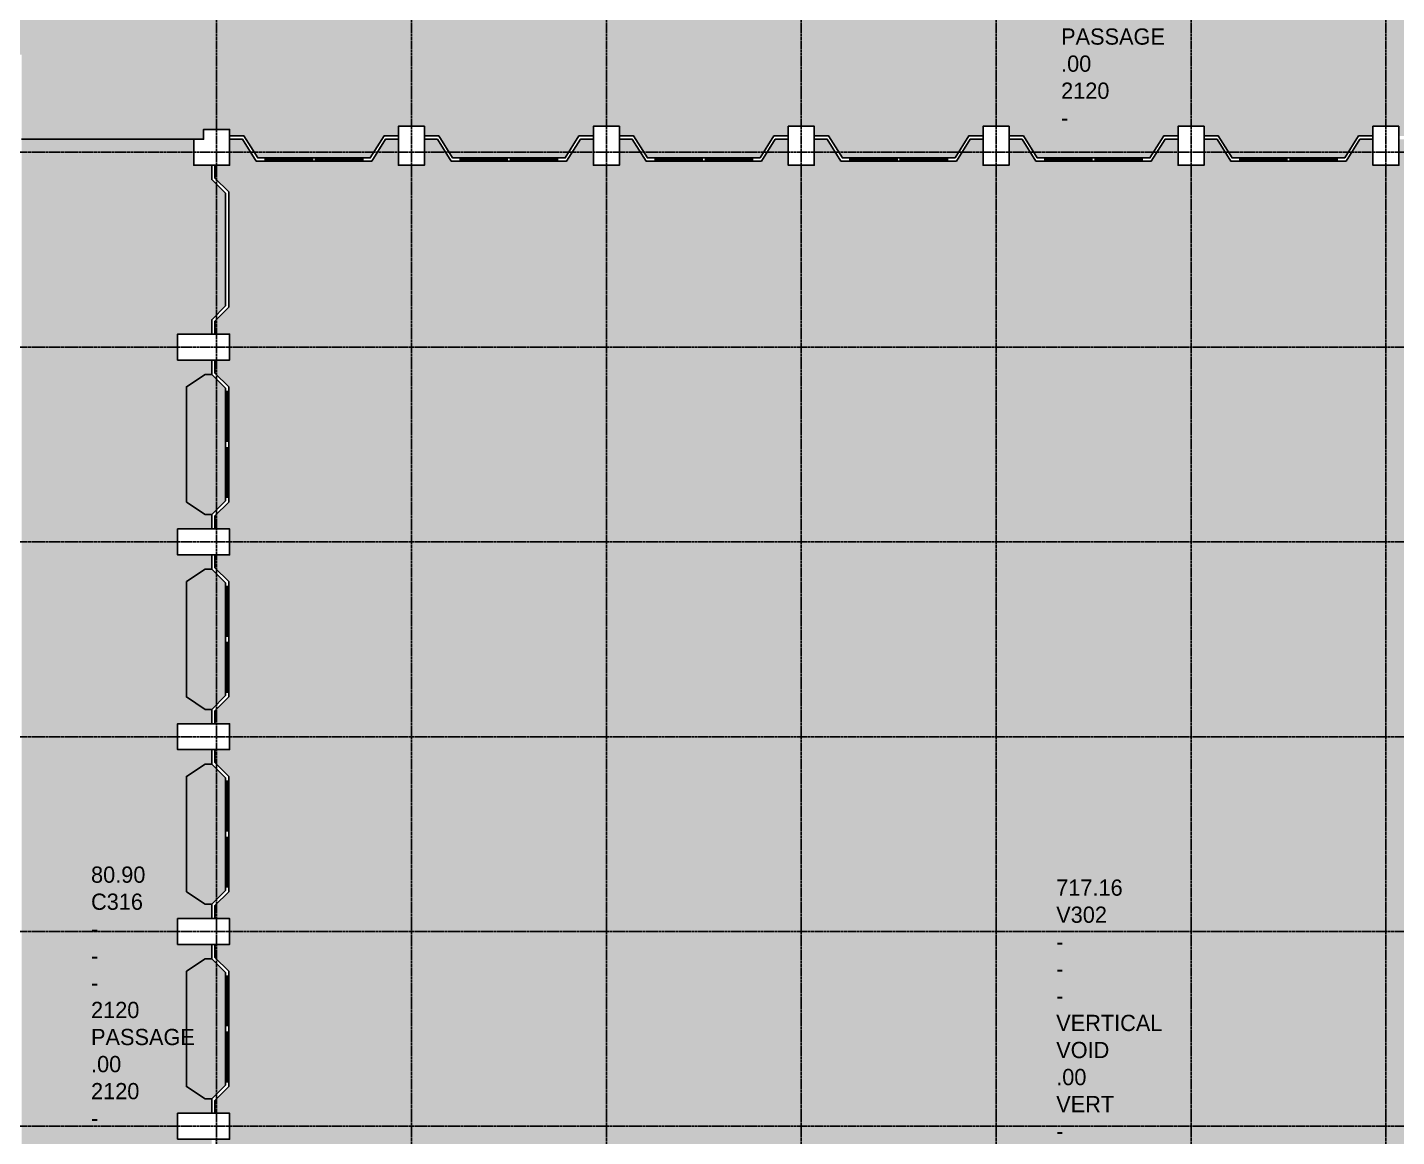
# Model space of a CAD drawing. Header units: millimetres. Extents: x -67062 to 59842, y -55557 to 30708.
# Drawn here: x -34624 to -13547, y -15501 to 1581 of the extents above; entities that cross this region are included whole.
import ezdxf

# ---------------------------------------------------------------- set-up
doc = ezdxf.new("R2010")
doc.units = ezdxf.units.MM
doc.header["$MEASUREMENT"] = 0
doc.linetypes.add('PCENTRE', pattern=[50.8, 31.75, -6.35, 6.35, -6.35])
doc.linetypes.add('PCENTRE2', pattern=[28.575, 19.05, -3.175, 3.175, -3.175])
for name, color, linetype in [('BL', 8, 'CONTINUOUS'), ('Boundaries_and_building_grids', 140, 'PCENTRE2'), ('COLUMNS_P5', 5, 'CONTINUOUS'), ('GROS$', 1, 'CONTINUOUS'), ('HL-TMP', 7, 'CONTINUOUS'), ('RM$', 5, 'CONTINUOUS'), ('RM$TXT', 5, 'CONTINUOUS')]:
    doc.layers.add(name, color=color, linetype=linetype)

msp = doc.modelspace()

# ---------------------------------------------------------------- hatches: boundary and pattern name
at = {"layer": 'HL-TMP', "linetype": 'Continuous', "true_color": 0x666666}
h = msp.add_hatch(color=251, dxfattribs=at)
h.paths.add_polyline_path([(-16822, -34092), (-19602, -34092), (-19602, -34882), (-19602, -40092), (-17412, -40092), (-16822, -40092), (-16822, -38882)], flags=0)
h.paths.add_polyline_path([(14588, 6341), (14422, 6741), (13621, 7542), (13221, 7708), (8855, 7708), (8455, 7542), (7653, 6741), (7488, 6341), (7488, 4358), (14588, 4358)], flags=0)
h.paths.add_polyline_path([(-43912, 6341), (-44078, 6741), (-44879, 7542), (-45279, 7708), (-49645, 7708), (-50045, 7542), (-50847, 6741), (-51012, 6341), (-51012, 4358), (-43912, 4358)], flags=0)
h.paths.add_polyline_path([(-43912, -27542), (-51012, -27542), (-51012, -29525), (-50847, -29925), (-50045, -30726), (-49645, -30892), (-45279, -30892), (-44879, -30726), (-44078, -29925), (-43912, -29525)], flags=0)
h.paths.add_polyline_path([(14588, -27542), (7488, -27542), (7488, -29525), (7653, -29925), (8455, -30726), (8855, -30892), (13221, -30892), (13621, -30726), (14422, -29925), (14588, -29525)], flags=0)
h.paths.add_polyline_path([(-10822, -34092), (-13982, -34092), (-13982, -39982), (-12402, -39982), (-10822, -39982)], flags=0)
h.paths.add_polyline_path([(23488, 4343), (23488, 7343), (23488, 10343), (23488, 13343), (23488, 16343), (23488, 19343), (23488, 22343), (23488, 25343), (23488, 28103), (20988, 28103), (20988, 26143), (20988, 23143), (20988, 20143), (20988, 17143), (20988, 14143), (20988, 12736), (20988, 11331), (20988, 9928), (20988, 6811), (20988, 5308), (20988, 3958), (20183, 3958), (16313, 3958), (16313, 2933), (16313, 308), (20928, 308), (20928, -92), (21391, -92), (22991, -92), (23488, -92), (23488, 1343)], flags=0)
h.paths.add_polyline_path([(21038, -202), (21038, -24397), (16588, -24397), (16588, -24542), (14813, -24542), (14813, -27142), (16588, -27142), (16588, -27287), (20778, -27287), (20778, -37877), (23788, -37877), (23788, -3397), (23488, -3397), (23488, -202)], flags=0)
h.paths.add_polyline_path([(-1767, -24542), (-1767, -27142), (7263, -27142), (7263, -24542)], flags=0)
h.paths.add_polyline_path([(-1512, -27252), (58, -27252), (58, -32367), (-1512, -32367)], flags=0)
h.paths.add_polyline_path([(-10602, -33982), (-10602, -40202), (-9322, -40202), (-9322, -33982)], flags=0)
h.paths.add_polyline_path([(-34912, -32367), (-34912, -33982), (58, -33982), (58, -32367)], flags=0)
h.paths.add_polyline_path([(58, -38327), (58, -34092), (-1512, -34092), (-1512, -40202), (-1657, -40202), (-1657, -41752), (-1657, -42287), (-1050, -42287), (58, -42287), (58, -42127), (58, -39127)], flags=0)
h.paths.add_polyline_path([(-1767, -40202), (-2903, -40202), (-8302, -40202), (-9212, -40202), (-9212, -41752), (-9212, -41802), (-7197, -41802), (-4197, -41802), (-1767, -41802), (-1767, -41752)], flags=0)
h.paths.add_polyline_path([(-37712, -40202), (-37712, -41802), (-9322, -41802), (-9322, -40202), (-14202, -40202), (-14202, -39602), (-16602, -39602), (-16602, -40202), (-19822, -40202), (-19822, -39602), (-22222, -39602), (-22222, -40202)], flags=0)
h.paths.add_polyline_path([(-36512, -27252), (-36512, -40202), (-34912, -40202), (-34912, -27252)], flags=0)
h.paths.add_polyline_path([(-31602, -33982), (-30322, -33982), (-30322, -40202), (-31602, -40202)], flags=0)
h.paths.add_polyline_path([(-43687, -24542), (-43687, -27142), (-34712, -27142), (-34712, -24542)], flags=0)
h.paths.add_polyline_path([(-59962, 14603), (-59962, -37877), (-57462, -37877), (-57462, -27142), (-51237, -27142), (-51237, -24542), (-57462, -24542), (-57462, -142), (-57352, -142), (-57352, 308), (-52737, 308), (-52737, 3958), (-57462, 3958), (-57462, 14603)], flags=0)
h.paths.add_polyline_path([(-57412, 25343), (-57412, 28103), (-60012, 28103), (-60012, 25343), (-60012, 23143), (-60012, 20143), (-60012, 19213), (-59962, 19213), (-59962, 17143), (-59962, 14713), (-57462, 14713), (-57462, 16213), (-57412, 16213), (-57412, 16343), (-57412, 19343), (-57412, 22343)], flags=0)
h.paths.add_polyline_path([(-43687, 3958), (-43687, -142), (-42412, -142), (-42412, 1158), (-34712, 1158), (-34712, -142), (-31912, -142), (-31912, 8), (-31512, 8), (-31512, -92), (-31292, -92), (-31079, -429), (-29345, -429), (-29133, -92), (-28912, -92), (-28912, 58), (-28512, 58), (-28512, -92), (-28292, -92), (-28079, -429), (-26345, -429), (-26133, -92), (-25912, -92), (-25912, 58), (-25512, 58), (-25512, -92), (-25292, -92), (-25079, -429), (-23345, -429), (-23133, -92), (-22912, -92), (-22912, 58), (-22512, 58), (-22512, -92), (-22292, -92), (-22079, -429), (-20345, -429), (-20133, -92), (-19912, -92), (-19912, 58), (-19512, 58), (-19512, -92), (-19292, -92), (-19079, -429), (-17345, -429), (-17133, -92), (-16912, -92), (-16912, 58), (-16512, 58), (-16512, -92), (-16292, -92), (-16079, -429), (-14345, -429), (-14133, -92), (-13912, -92), (-13912, 58), (-13512, 58), (-13512, -92), (-13292, -92), (-13079, -429), (-11345, -429), (-11133, -92), (-10912, -92), (-10912, 58), (-10512, 58), (-10512, -92), (-10292, -92), (-10079, -429), (-8345, -429), (-8133, -92), (-7912, -92), (-7912, 58), (-7512, 58), (-7512, -92), (-7292, -92), (-7079, -429), (-5345, -429), (-5133, -92), (-4912, -92), (-4912, 8), (-1767, 8), (-1767, 1158), (5988, 1158), (5988, -142), (7263, -142), (7263, 3958)], flags=0)
h.paths.add_polyline_path([(-32062, -142), (-34712, -142), (-34712, -27142), (-31787, -27142), (-31787, -26921), (-31575, -26709), (-31575, -24975), (-31787, -24763), (-31787, -24542), (-32312, -24542), (-32312, -24142), (-31787, -24142), (-31787, -23921), (-31575, -23709), (-31575, -21975), (-31787, -21763), (-31787, -21542), (-32312, -21542), (-32312, -21142), (-31787, -21142), (-31787, -20921), (-31575, -20709), (-31575, -18975), (-31787, -18763), (-31787, -18542), (-32312, -18542), (-32312, -18142), (-31787, -18142), (-31787, -17921), (-31575, -17709), (-31575, -15975), (-31787, -15763), (-31787, -15542), (-32312, -15542), (-32312, -15142), (-31787, -15142), (-31787, -14921), (-31575, -14709), (-31575, -12975), (-31787, -12763), (-31787, -12542), (-32312, -12542), (-32312, -12142), (-31787, -12142), (-31787, -11921), (-31575, -11709), (-31575, -9975), (-31787, -9763), (-31787, -9542), (-32312, -9542), (-32312, -9142), (-31787, -9142), (-31787, -8921), (-31575, -8709), (-31575, -6975), (-31787, -6763), (-31787, -6542), (-32312, -6542), (-32312, -6142), (-31787, -6142), (-31787, -5921), (-31575, -5709), (-31575, -3975), (-31787, -3763), (-31787, -3542), (-32312, -3542), (-32312, -3142), (-31787, -3142), (-31787, -2921), (-31575, -2709), (-31575, -975), (-31787, -763), (-31787, -542), (-32062, -542)], flags=0)
h.paths.add_polyline_path([(-4637, -27142), (-1767, -27142), (-1767, 8), (-4512, 8), (-4512, -142), (-4362, -142), (-4362, -542), (-4637, -542), (-4637, -763), (-4849, -975), (-4849, -2709), (-4637, -2921), (-4637, -3142), (-4312, -3142), (-4312, -3542), (-4637, -3542), (-4637, -3763), (-4849, -3975), (-4849, -5709), (-4637, -5921), (-4637, -6142), (-4312, -6142), (-4312, -6542), (-4637, -6542), (-4637, -6763), (-4849, -6975), (-4849, -8709), (-4637, -8921), (-4637, -9142), (-4312, -9142), (-4312, -9542), (-4637, -9542), (-4637, -9763), (-4849, -9975), (-4849, -11709), (-4637, -11921), (-4637, -12142), (-4312, -12142), (-4312, -12542), (-4637, -12542), (-4637, -12763), (-4849, -12975), (-4849, -14709), (-4637, -14921), (-4637, -15142), (-4312, -15142), (-4312, -15542), (-4637, -15542), (-4637, -15763), (-4849, -15975), (-4849, -17709), (-4637, -17921), (-4637, -18142), (-4312, -18142), (-4312, -18542), (-4637, -18542), (-4637, -18763), (-4849, -18975), (-4849, -20709), (-4637, -20921), (-4637, -21142), (-4312, -21142), (-4312, -21542), (-4637, -21542), (-4637, -21763), (-4849, -21975), (-4849, -23709), (-4637, -23921), (-4637, -24142), (-4312, -24142), (-4312, -24542), (-4637, -24542), (-4637, -24763), (-4849, -24975), (-4849, -26709), (-4637, -26921)], flags=0)
h.paths.add_polyline_path([(33, 3958), (1033, 3958), (1033, 5658), (1233, 5658), (1233, 12958), (33, 12958)], flags=0)
at = {"layer": 'HL-TMP', "linetype": 'Continuous', "true_color": 0x339aa9}
h = msp.add_hatch(color=135, dxfattribs=at)
h.paths.add_polyline_path([(16063, -15542), (15988, -15542), (15988, -15142), (16063, -15142), (16063, -12542), (15988, -12542), (15988, -12142), (16063, -12142), (16063, -9542), (15988, -9542), (15988, -9142), (16063, -9142), (16063, -6542), (15988, -6542), (15988, -6142), (16063, -6142), (16063, -3542), (15988, -3542), (15988, -3142), (16063, -3142), (16063, -542), (14888, -542), (14888, -2525), (14988, -2525), (14988, -2925), (14705, -3208), (14634, -3137), (13833, -3938), (13903, -4009), (13621, -4292), (13221, -4292), (13221, -4192), (8855, -4192), (8855, -4292), (8455, -4292), (8172, -4009), (8243, -3938), (7441, -3137), (7371, -3208), (7088, -2925), (7088, -2525), (7188, -2525), (7188, -542), (5888, -542), (5888, -3142), (5988, -3142), (5988, -3542), (5888, -3542), (5888, -6142), (5988, -6142), (5988, -6542), (5888, -6542), (5888, -9142), (5988, -9142), (5988, -9542), (5888, -9542), (5888, -12142), (5988, -12142), (5988, -12542), (5888, -12542), (5888, -15142), (5988, -15142), (5988, -15542), (5888, -15542), (5888, -18142), (5988, -18142), (5988, -18542), (5888, -18542), (5888, -20542), (5888, -21142), (5988, -21142), (5988, -21542), (5888, -21542), (5888, -24142), (7488, -24142), (7488, -24212), (9052, -24212), (9052, -24167), (9615, -23604), (12460, -23604), (13068, -24212), (14588, -24212), (14588, -24142), (16063, -24142), (16063, -21542), (15988, -21542), (15988, -21142), (16063, -21142), (16063, -18542), (15988, -18542), (15988, -18142), (16063, -18142)], flags=0)
h.paths.add_polyline_path([(-31512, -142), (-31512, -542), (-31737, -542), (-31737, -742), (-31525, -954), (-31525, -2730), (-31737, -2942), (-31737, -3142), (-31512, -3142), (-31512, -3542), (-31737, -3542), (-31737, -3742), (-31525, -3954), (-31525, -5730), (-31737, -5942), (-31737, -6142), (-31512, -6142), (-31512, -6542), (-31737, -6542), (-31737, -6742), (-31525, -6954), (-31525, -8730), (-31737, -8942), (-31737, -9142), (-31512, -9142), (-31512, -9542), (-31737, -9542), (-31737, -9742), (-31525, -9954), (-31525, -11730), (-31737, -11942), (-31737, -12142), (-31512, -12142), (-31512, -12542), (-31737, -12542), (-31737, -12742), (-31525, -12954), (-31525, -14730), (-31737, -14942), (-31737, -15142), (-31512, -15142), (-31512, -15542), (-31737, -15542), (-31737, -15742), (-31525, -15954), (-31525, -17730), (-31737, -17942), (-31737, -18142), (-31512, -18142), (-31512, -18542), (-31737, -18542), (-31737, -18742), (-31525, -18954), (-31525, -20730), (-31737, -20942), (-31737, -21142), (-31512, -21142), (-31512, -21542), (-31737, -21542), (-31737, -21742), (-31525, -21954), (-31525, -23730), (-31737, -23942), (-31737, -24142), (-31512, -24142), (-31512, -24542), (-31737, -24542), (-31737, -24742), (-31525, -24954), (-31525, -26730), (-31737, -26942), (-31737, -27142), (-31512, -27142), (-31512, -27542), (-31312, -27542), (-31100, -27205), (-29324, -27205), (-29112, -27542), (-28912, -27542), (-28912, -27142), (-28512, -27142), (-28512, -27542), (-28312, -27542), (-28100, -27205), (-26324, -27205), (-26112, -27542), (-25912, -27542), (-25912, -27142), (-25512, -27142), (-25512, -27542), (-25312, -27542), (-25100, -27205), (-23324, -27205), (-23112, -27542), (-22912, -27542), (-22912, -27142), (-22512, -27142), (-22512, -27542), (-22312, -27542), (-22100, -27205), (-20324, -27205), (-20112, -27542), (-19912, -27542), (-19912, -27142), (-19512, -27142), (-19512, -27542), (-19312, -27542), (-19100, -27205), (-17324, -27205), (-17112, -27542), (-16912, -27542), (-16912, -27142), (-16512, -27142), (-16512, -27542), (-16312, -27542), (-16100, -27205), (-14324, -27205), (-14112, -27542), (-13912, -27542), (-13912, -27142), (-13512, -27142), (-13512, -27542), (-13312, -27542), (-13100, -27205), (-11324, -27205), (-11112, -27542), (-10912, -27542), (-10912, -27142), (-10512, -27142), (-10512, -27542), (-10312, -27542), (-10100, -27205), (-8324, -27205), (-8112, -27542), (-7912, -27542), (-7912, -27142), (-7512, -27142), (-7512, -27542), (-7312, -27542), (-7100, -27205), (-5324, -27205), (-5112, -27542), (-4912, -27542), (-4912, -27142), (-4687, -27142), (-4687, -26942), (-4893, -26737), (-4899, -26730), (-4899, -24954), (-4687, -24742), (-4687, -24542), (-4912, -24542), (-4912, -24142), (-4687, -24142), (-4687, -23942), (-4899, -23730), (-4899, -21954), (-4687, -21742), (-4687, -21542), (-4912, -21542), (-4912, -21142), (-4687, -21142), (-4687, -20942), (-4899, -20730), (-4899, -18954), (-4687, -18742), (-4687, -18542), (-4912, -18542), (-4912, -18142), (-4687, -18142), (-4687, -17942), (-4899, -17730), (-4899, -15954), (-4687, -15742), (-4687, -15542), (-4912, -15542), (-4912, -15142), (-4687, -15142), (-4687, -14942), (-4899, -14730), (-4899, -12954), (-4687, -12742), (-4687, -12542), (-4912, -12542), (-4912, -12142), (-4687, -12142), (-4687, -11942), (-4899, -11730), (-4899, -9954), (-4687, -9742), (-4687, -9542), (-4912, -9542), (-4912, -9142), (-4687, -9142), (-4687, -8942), (-4899, -8730), (-4899, -6954), (-4687, -6742), (-4687, -6542), (-4912, -6542), (-4912, -6142), (-4687, -6142), (-4687, -5942), (-4899, -5730), (-4899, -3954), (-4687, -3742), (-4687, -3542), (-4912, -3542), (-4912, -3142), (-4687, -3142), (-4687, -2942), (-4899, -2730), (-4899, -954), (-4687, -742), (-4687, -542), (-4912, -542), (-4912, -142), (-5112, -142), (-5324, -479), (-7100, -479), (-7312, -142), (-7512, -142), (-7512, -542), (-7912, -542), (-7912, -142), (-8112, -142), (-8324, -479), (-10100, -479), (-10312, -142), (-10512, -142), (-10512, -542), (-10912, -542), (-10912, -142), (-11112, -142), (-11324, -479), (-13100, -479), (-13312, -142), (-13512, -142), (-13512, -542), (-13912, -542), (-13912, -142), (-14112, -142), (-14324, -479), (-16100, -479), (-16312, -142), (-16512, -142), (-16512, -542), (-16912, -542), (-16912, -142), (-17112, -142), (-17324, -479), (-19100, -479), (-19312, -142), (-19512, -142), (-19512, -542), (-19912, -542), (-19912, -142), (-20112, -142), (-20324, -479), (-22100, -479), (-22312, -142), (-22512, -142), (-22512, -542), (-22912, -542), (-22912, -142), (-23112, -142), (-23324, -479), (-25100, -479), (-25312, -142), (-25512, -142), (-25512, -542), (-25912, -542), (-25912, -142), (-26112, -142), (-26324, -479), (-28100, -479), (-28312, -142), (-28512, -142), (-28512, -542), (-28912, -542), (-28912, -142), (-29112, -142), (-29324, -479), (-31100, -479), (-31312, -142)], flags=0)
h.paths.add_polyline_path([(-42312, -12542), (-42412, -12542), (-42412, -12142), (-42312, -12142), (-42312, -9542), (-42412, -9542), (-42412, -9142), (-42312, -9142), (-42312, -6542), (-42412, -6542), (-42412, -6142), (-42312, -6142), (-42312, -3542), (-42412, -3542), (-42412, -3142), (-42312, -3142), (-42312, -542), (-43612, -542), (-43612, -2525), (-43512, -2525), (-43512, -2925), (-43795, -3208), (-43866, -3137), (-44667, -3938), (-44597, -4009), (-44879, -4292), (-45279, -4292), (-45279, -4192), (-49645, -4192), (-49645, -4292), (-50045, -4292), (-50328, -4009), (-50257, -3938), (-51059, -3137), (-51129, -3208), (-51412, -2925), (-51412, -2525), (-51312, -2525), (-51312, -542), (-52487, -542), (-52487, -3142), (-52412, -3142), (-52412, -3542), (-52487, -3542), (-52487, -6142), (-52412, -6142), (-52412, -6542), (-52487, -6542), (-52487, -9142), (-52412, -9142), (-52412, -9542), (-52487, -9542), (-52487, -12142), (-52412, -12142), (-52412, -12542), (-52487, -12542), (-52487, -15142), (-52412, -15142), (-52412, -15542), (-52487, -15542), (-52487, -18142), (-52412, -18142), (-52412, -18542), (-52487, -18542), (-52487, -21142), (-52412, -21142), (-52412, -21542), (-52487, -21542), (-52487, -24142), (-51012, -24142), (-51012, -24212), (-49448, -24212), (-49448, -24167), (-48885, -23604), (-46040, -23604), (-45477, -24167), (-45477, -24212), (-45432, -24212), (-44712, -24212), (-43912, -24212), (-43912, -24142), (-42312, -24142), (-42312, -21542), (-42412, -21542), (-42412, -21142), (-42312, -21142), (-42312, -18542), (-42412, -18542), (-42412, -18142), (-42312, -18142), (-42312, -15542), (-42412, -15542), (-42412, -15142), (-42312, -15142)], flags=0)

# ---------------------------------------------------------------- linework, layer by layer
at = {"layer": 'BL', "linetype": 'Continuous'}
for p, q in [((-31512, -92), (-31292, -92)), ((-31512, -142), (-31512, -92)), ((-31512, -142), (-31312, -142)), ((-31312, -142), (-31100, -479)), ((-31292, -92), (-31079, -429)), ((-29133, -92), (-29345, -429)), ((-29112, -142), (-29324, -479)), ((-28912, -92), (-29133, -92)), ((-28912, -142), (-29112, -142)), ((-28912, -142), (-28912, -92)), ((-28512, -92), (-28292, -92)), ((-28512, -142), (-28512, -92)), ((-28512, -142), (-28312, -142)), ((-28312, -142), (-28100, -479)), ((-28292, -92), (-28079, -429)), ((-26133, -92), (-26345, -429)), ((-26112, -142), (-26324, -479)), ((-25912, -92), (-26133, -92)), ((-25912, -142), (-26112, -142)), ((-25912, -142), (-25912, -92)), ((-25512, -92), (-25292, -92)), ((-25512, -142), (-25512, -92)), ((-25512, -142), (-25312, -142)), ((-25312, -142), (-25100, -479)), ((-25292, -92), (-25079, -429)), ((-23133, -92), (-23345, -429)), ((-23112, -142), (-23324, -479)), ((-22912, -92), (-23133, -92)), ((-22912, -142), (-23112, -142)), ((-22912, -142), (-22912, -92)), ((-22512, -92), (-22292, -92)), ((-22512, -142), (-22512, -92)), ((-22512, -142), (-22312, -142)), ((-22312, -142), (-22100, -479)), ((-22292, -92), (-22079, -429)), ((-20133, -92), (-20345, -429)), ((-20112, -142), (-20324, -479)), ((-19912, -92), (-20133, -92)), ((-19912, -142), (-20112, -142)), ((-19912, -142), (-19912, -92)), ((-19512, -92), (-19292, -92)), ((-19512, -142), (-19512, -92)), ((-19512, -142), (-19312, -142)), ((-19312, -142), (-19100, -479)), ((-19292, -92), (-19079, -429)), ((-17133, -92), (-17345, -429)), ((-17112, -142), (-17324, -479)), ((-16912, -92), (-17133, -92)), ((-16912, -142), (-17112, -142)), ((-16912, -142), (-16912, -92)), ((-16512, -92), (-16292, -92)), ((-16512, -142), (-16512, -92)), ((-16512, -142), (-16312, -142)), ((-16312, -142), (-16100, -479)), ((-16292, -92), (-16079, -429)), ((-14133, -92), (-14345, -429)), ((-14112, -142), (-14324, -479)), ((-13912, -92), (-14133, -92)), ((-13912, -142), (-14112, -142)), ((-13912, -142), (-13912, -92)), ((-31787, -542), (-31787, -763)), ((-31737, -542), (-31737, -742)), ((-31100, -479), (-29324, -479)), ((-31079, -429), (-29345, -429)), ((-30962, -479), (-30962, -429)), ((-30962, -454), (-30237, -454)), ((-30237, -479), (-30237, -429)), ((-30187, -479), (-30187, -429)), ((-30187, -454), (-29462, -454)), ((-29462, -479), (-29462, -429)), ((-28100, -479), (-26324, -479)), ((-28079, -429), (-26345, -429)), ((-27962, -479), (-27962, -429)), ((-27962, -454), (-27237, -454)), ((-27237, -479), (-27237, -429)), ((-27187, -479), (-27187, -429)), ((-27187, -454), (-26462, -454)), ((-26462, -479), (-26462, -429)), ((-25100, -479), (-23324, -479)), ((-25079, -429), (-23345, -429)), ((-24962, -479), (-24962, -429)), ((-24962, -454), (-24237, -454)), ((-24237, -479), (-24237, -429)), ((-24187, -479), (-24187, -429)), ((-24187, -454), (-23462, -454)), ((-23462, -479), (-23462, -429)), ((-22100, -479), (-20324, -479)), ((-22079, -429), (-20345, -429)), ((-21962, -479), (-21962, -429)), ((-21962, -454), (-21237, -454)), ((-21237, -479), (-21237, -429)), ((-21187, -479), (-21187, -429)), ((-21187, -454), (-20462, -454)), ((-20462, -479), (-20462, -429)), ((-19100, -479), (-17324, -479)), ((-19079, -429), (-17345, -429)), ((-18962, -479), (-18962, -429)), ((-18962, -454), (-18237, -454)), ((-18237, -479), (-18237, -429)), ((-18187, -479), (-18187, -429)), ((-18187, -454), (-17462, -454)), ((-17462, -479), (-17462, -429)), ((-16100, -479), (-14324, -479)), ((-16079, -429), (-14345, -429)), ((-15962, -479), (-15962, -429)), ((-15962, -454), (-15237, -454)), ((-15237, -479), (-15237, -429)), ((-15187, -479), (-15187, -429)), ((-15187, -454), (-14462, -454)), ((-14462, -479), (-14462, -429)), ((-31787, -763), (-31575, -975)), ((-31737, -742), (-31525, -954)), ((-31575, -2709), (-31575, -975)), ((-31525, -2730), (-31525, -954)), ((-31787, -2921), (-31575, -2709)), ((-31737, -2942), (-31525, -2730)), ((-31787, -3142), (-31787, -2921)), ((-31737, -3142), (-31737, -2942)), ((-31787, -3763), (-31787, -3542)), ((-31737, -3542), (-31737, -3742)), ((-31787, -3763), (-31575, -3975)), ((-31737, -3742), (-31525, -3954)), ((-31575, -3975), (-31575, -5709)), ((-31525, -5730), (-31525, -3954)), ((-31575, -4028), (-31525, -4028)), ((-31550, -4792), (-31550, -4028)), ((-31575, -4792), (-31525, -4792)), ((-31575, -4892), (-31525, -4892)), ((-31550, -5656), (-31550, -4892)), ((-31575, -5656), (-31525, -5656)), ((-31787, -5921), (-31575, -5709)), ((-31737, -5942), (-31525, -5730)), ((-31787, -6142), (-31787, -5921)), ((-31737, -5942), (-31737, -6142)), ((-31787, -6763), (-31787, -6542)), ((-31737, -6542), (-31737, -6742)), ((-31737, -6742), (-31525, -6954)), ((-31787, -6763), (-31575, -6975)), ((-31525, -8730), (-31525, -6954)), ((-31575, -6975), (-31575, -8709)), ((-31575, -7028), (-31525, -7028)), ((-31550, -7792), (-31550, -7028)), ((-31575, -7792), (-31525, -7792)), ((-31575, -7892), (-31525, -7892)), ((-31550, -8656), (-31550, -7892)), ((-31787, -8921), (-31575, -8709)), ((-31737, -8942), (-31525, -8730)), ((-31575, -8656), (-31525, -8656)), ((-31787, -9142), (-31787, -8921)), ((-31737, -8942), (-31737, -9142)), ((-31787, -9763), (-31787, -9542)), ((-31737, -9542), (-31737, -9742)), ((-31787, -9763), (-31575, -9975)), ((-31737, -9742), (-31525, -9954)), ((-31575, -9975), (-31575, -11709)), ((-31575, -10028), (-31525, -10028)), ((-31550, -10792), (-31550, -10028)), ((-31525, -11730), (-31525, -9954)), ((-31575, -10792), (-31525, -10792)), ((-31575, -10892), (-31525, -10892)), ((-31550, -11656), (-31550, -10892)), ((-31787, -11921), (-31575, -11709)), ((-31737, -11942), (-31525, -11730)), ((-31575, -11656), (-31525, -11656)), ((-31787, -12142), (-31787, -11921)), ((-31737, -11942), (-31737, -12142)), ((-31787, -12763), (-31787, -12542)), ((-31737, -12542), (-31737, -12742)), ((-31787, -12763), (-31575, -12975)), ((-31737, -12742), (-31525, -12954)), ((-31575, -12975), (-31575, -14709)), ((-31575, -13028), (-31525, -13028)), ((-31550, -13792), (-31550, -13028)), ((-31525, -14730), (-31525, -12954)), ((-31575, -13792), (-31525, -13792)), ((-31575, -13892), (-31525, -13892)), ((-31550, -14656), (-31550, -13892)), ((-31787, -14921), (-31575, -14709)), ((-31737, -14942), (-31525, -14730)), ((-31575, -14656), (-31525, -14656)), ((-31787, -15142), (-31787, -14921)), ((-31737, -14942), (-31737, -15142))]:
    msp.add_line(p, q, dxfattribs=at)
for points in [[(-31787, -3763), (-31887, -3763), (-32175, -3954), (-32175, -5730), (-31887, -5921), (-31787, -5921)], [(-31787, -6763), (-31887, -6763), (-32175, -6954), (-32175, -8730), (-31887, -8921), (-31787, -8921)], [(-31787, -9763), (-31887, -9763), (-32175, -9954), (-32175, -11730), (-31887, -11921), (-31787, -11921)], [(-31787, -12763), (-31887, -12763), (-32175, -12954), (-32175, -14730), (-31887, -14921), (-31787, -14921)]]:
    msp.add_lwpolyline(points, dxfattribs=at)
at = {"layer": 'Boundaries_and_building_grids', "color": 140, "linetype": 'PCENTRE', "lineweight": -3}
for p, q in [((-31712, -48892), (-31712, 30708)), ((-28712, -48892), (-28712, 30708)), ((-25712, -48892), (-25712, 30708)), ((-22712, -48892), (-22712, 30708)), ((-19712, -48892), (-19712, 30708)), ((-16712, -48892), (-16712, 30708)), ((-13712, -48892), (-13712, 30708)), ((-67062, -342), (30638, -342)), ((-67062, -3342), (30638, -3342)), ((-67062, -6342), (30638, -6342)), ((-67062, -9342), (30638, -9342)), ((-67062, -12342), (30638, -12342)), ((-67062, -15342), (30638, -15342))]:
    msp.add_line(p, q, dxfattribs=at)
at = {"layer": 'COLUMNS_P5', "linetype": 'Continuous'}
for points in [[(-32062, -542), (-32062, -142), (-31912, -142), (-31912, 8), (-31512, 8), (-31512, -542)], [(-25912, 58), (-25512, 58), (-25512, -542), (-25912, -542)], [(-22512, -542), (-22512, 58), (-22912, 58), (-22912, -542)], [(-19912, 58), (-19912, -542), (-19512, -542), (-19512, 58)], [(-16512, -542), (-16512, 58), (-16912, 58), (-16912, -542)], [(-13512, 58), (-13512, -542), (-13912, -542), (-13912, 58)], [(-32312, -3142), (-32312, -3542), (-31512, -3542), (-31512, -3142)], [(-32312, -6542), (-32312, -6142), (-31512, -6142), (-31512, -6542)], [(-31512, -9142), (-32312, -9142), (-32312, -9542), (-31512, -9542)], [(-31512, -12142), (-32312, -12142), (-32312, -12542), (-31512, -12542)], [(-32312, -15542), (-31512, -15542), (-31512, -15142), (-32312, -15142)]]:
    msp.add_lwpolyline(points, close=True, dxfattribs=at)
msp.add_lwpolyline([(-28512, 58), (-28912, 58), (-28512, 58), (-28512, -542), (-28912, -542), (-28912, 58)], dxfattribs=at)
at = {"layer": 'GROS$', "linetype": 'Continuous', "flags": 128}
for points in [[(-32312, -15542), (-32312, -15142), (-31787, -15142), (-31787, -14921), (-31575, -14709), (-31575, -12975), (-31787, -12763), (-31787, -12542), (-32312, -12542), (-32312, -12142), (-31787, -12142), (-31787, -11921), (-31575, -11709), (-31575, -9975), (-31787, -9763), (-31787, -9542), (-32312, -9542), (-32312, -9142), (-31787, -9142), (-31787, -8921), (-31575, -8709), (-31575, -6975), (-31787, -6763), (-31787, -6542), (-32312, -6542), (-32312, -6142), (-31787, -6142), (-31787, -5921), (-31575, -5709), (-31575, -3975), (-31787, -3763), (-31787, -3542), (-32312, -3542), (-32312, -3142), (-31787, -3142), (-31787, -2921), (-31575, -2709), (-31575, -975), (-31787, -763), (-31787, -542), (-32062, -542), (-32062, -142), (-31912, -142), (-31912, 8), (-31512, 8), (-31512, -92), (-31292, -92), (-31079, -429), (-29345, -429), (-29133, -92), (-28912, -92), (-28912, 58), (-28512, 58), (-28512, -92), (-28292, -92), (-28079, -429), (-26345, -429), (-26133, -92), (-25912, -92), (-25912, 58), (-25512, 58), (-25512, -92), (-25292, -92), (-25079, -429), (-23345, -429), (-23133, -92), (-22912, -92), (-22912, 58), (-22512, 58), (-22512, -92), (-22292, -92), (-22079, -429), (-20345, -429), (-20133, -92), (-19912, -92), (-19912, 58), (-19512, 58), (-19512, -92), (-19292, -92), (-19079, -429), (-17345, -429), (-17133, -92), (-16912, -92), (-16912, 58), (-16512, 58), (-16512, -92), (-16292, -92), (-16079, -429), (-14345, -429), (-14133, -92), (-13912, -92), (-13912, 58), (-13512, 58)], [(-13512, -542), (-13912, -542), (-13912, -142), (-14112, -142), (-14324, -479), (-16100, -479), (-16312, -142), (-16512, -142), (-16512, -542), (-16912, -542), (-16912, -142), (-17112, -142), (-17324, -479), (-19100, -479), (-19312, -142), (-19512, -142), (-19512, -542), (-19912, -542), (-19912, -142), (-20112, -142), (-20324, -479), (-22100, -479), (-22312, -142), (-22512, -142), (-22512, -542), (-22912, -542), (-22912, -142), (-23112, -142), (-23324, -479), (-25100, -479), (-25312, -142), (-25512, -142), (-25512, -542), (-25912, -542), (-25912, -142), (-26112, -142), (-26324, -479), (-28100, -479), (-28312, -142), (-28512, -142), (-28512, -542), (-28912, -542), (-28912, -142), (-29112, -142), (-29324, -479), (-31100, -479), (-31312, -142), (-31512, -142), (-31512, -542), (-31737, -542), (-31737, -742), (-31525, -954), (-31525, -2730), (-31737, -2942), (-31737, -3142), (-31512, -3142), (-31512, -3542), (-31737, -3542), (-31737, -3742), (-31525, -3954), (-31525, -5730), (-31737, -5942), (-31737, -6142), (-31512, -6142), (-31512, -6542), (-31737, -6542), (-31737, -6742), (-31525, -6954), (-31525, -8730), (-31737, -8942), (-31737, -9142), (-31512, -9142), (-31512, -9542), (-31737, -9542), (-31737, -9742), (-31525, -9954), (-31525, -11730), (-31737, -11942), (-31737, -12142), (-31512, -12142), (-31512, -12542), (-31737, -12542), (-31737, -12742), (-31525, -12954), (-31525, -14730), (-31737, -14942), (-31737, -15142), (-31512, -15142), (-31512, -15542)]]:
    msp.add_lwpolyline(points, dxfattribs=at)
at = {"layer": 'RM$', "linetype": 'Continuous', "flags": 128}
for points in [[(-34712, -142), (-31912, -142), (-31912, 8), (-31512, 8), (-31512, -92), (-31292, -92), (-31079, -429), (-29345, -429), (-29133, -92), (-28912, -92), (-28912, 58), (-28512, 58), (-28512, -92), (-28292, -92), (-28079, -429), (-26345, -429), (-26133, -92), (-25912, -92), (-25912, 58), (-25512, 58), (-25512, -92), (-25292, -92), (-25079, -429), (-23345, -429), (-23133, -92), (-22912, -92), (-22912, 58), (-22512, 58), (-22512, -92), (-22292, -92), (-22079, -429), (-20345, -429), (-20133, -92), (-19912, -92), (-19912, 58), (-19512, 58), (-19512, -92), (-19292, -92), (-19079, -429), (-17345, -429), (-17133, -92), (-16912, -92), (-16912, 58), (-16512, 58), (-16512, -92), (-16292, -92), (-16079, -429), (-14345, -429), (-14133, -92), (-13912, -92), (-13912, 58), (-13512, 58)], [(-32312, -15542), (-32312, -15142), (-31787, -15142), (-31787, -14921), (-31575, -14709), (-31575, -12975), (-31787, -12763), (-31787, -12542), (-32312, -12542), (-32312, -12142), (-31787, -12142), (-31787, -11921), (-31575, -11709), (-31575, -9975), (-31787, -9763), (-31787, -9542), (-32312, -9542), (-32312, -9142), (-31787, -9142), (-31787, -8921), (-31575, -8709), (-31575, -6975), (-31787, -6763), (-31787, -6542), (-32312, -6542), (-32312, -6142), (-31787, -6142), (-31787, -5921), (-31575, -5709), (-31575, -3975), (-31787, -3763), (-31787, -3542), (-32312, -3542), (-32312, -3142), (-31787, -3142), (-31787, -2921), (-31575, -2709), (-31575, -975), (-31787, -763), (-31787, -542), (-32062, -542), (-32062, -142), (-34712, -142)], [(-13512, -542), (-13912, -542), (-13912, -142), (-14112, -142), (-14324, -479), (-16100, -479), (-16312, -142), (-16512, -142), (-16512, -542), (-16912, -542), (-16912, -142), (-17112, -142), (-17324, -479), (-19100, -479), (-19312, -142), (-19512, -142), (-19512, -542), (-19912, -542), (-19912, -142), (-20112, -142), (-20324, -479), (-22100, -479), (-22312, -142), (-22512, -142), (-22512, -542), (-22912, -542), (-22912, -142), (-23112, -142), (-23324, -479), (-25100, -479), (-25312, -142), (-25512, -142), (-25512, -542), (-25912, -542), (-25912, -142), (-26112, -142), (-26324, -479), (-28100, -479), (-28312, -142), (-28512, -142), (-28512, -542), (-28912, -542), (-28912, -142), (-29112, -142), (-29324, -479), (-31100, -479), (-31312, -142), (-31512, -142), (-31512, -542), (-31737, -542), (-31737, -742), (-31525, -954), (-31525, -2730), (-31737, -2942), (-31737, -3142), (-31512, -3142), (-31512, -3542), (-31737, -3542), (-31737, -3742), (-31525, -3954), (-31525, -5730), (-31737, -5942), (-31737, -6142), (-31512, -6142), (-31512, -6542), (-31737, -6542), (-31737, -6742), (-31525, -6954), (-31525, -8730), (-31737, -8942), (-31737, -9142), (-31512, -9142), (-31512, -9542), (-31737, -9542), (-31737, -9742), (-31525, -9954), (-31525, -11730), (-31737, -11942), (-31737, -12142), (-31512, -12142), (-31512, -12542), (-31737, -12542), (-31737, -12742), (-31525, -12954), (-31525, -14730), (-31737, -14942), (-31737, -15142), (-31512, -15142), (-31512, -15542)]]:
    msp.add_lwpolyline(points, dxfattribs=at)

# ---------------------------------------------------------------- texts
at = {"layer": 'RM$TXT', "linetype": 'Continuous', "char_height": 250, "attachment_point": 7}
for s, insert in [('192.37^M^JC315^M^J-^M^J-^M^J-^M^J2120^M^JPASSAGE^M^J.00^M^J2120^M^J-^M^J', (-18712, 64)), ('80.90^M^JC316^M^J-^M^J-^M^J-^M^J2120^M^JPASSAGE^M^J.00^M^J2120^M^J-^M^J', (-33644, -15342)), ('717.16^M^JV302^M^J-^M^J-^M^J-^M^JVERTICAL^M^JVOID^M^J.00^M^JVERT^M^J-^M^J', (-18787, -15542))]:
    msp.add_mtext(s, dxfattribs=dict(at, insert=insert))

doc.saveas('drawing.dxf')
